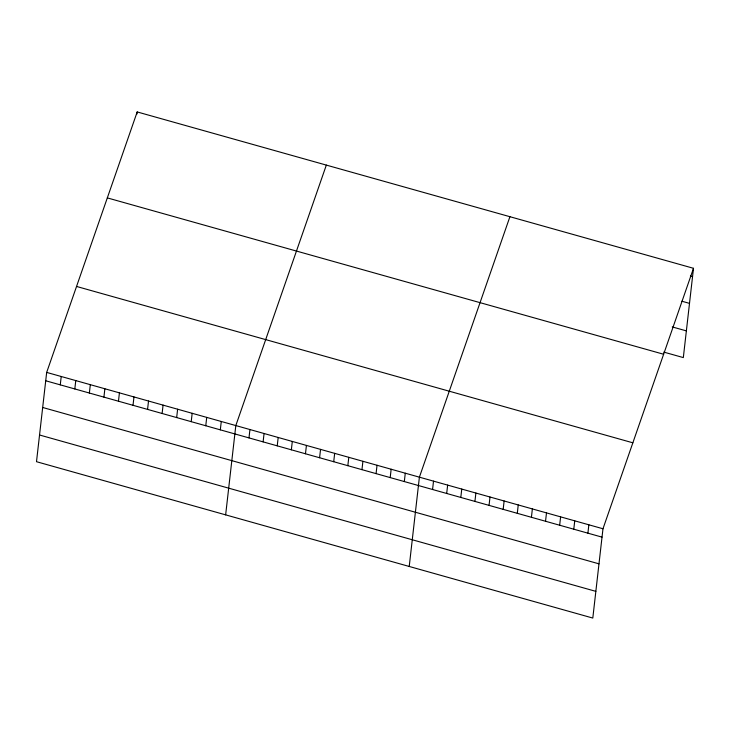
<?xml version="1.0" encoding="UTF-8"?>
<svg xmlns="http://www.w3.org/2000/svg" width="730" height="730" viewBox="0 0 730 730"><rect width="100%" height="100%" fill="white"/><g stroke="black" fill="none" stroke-linecap="round" stroke-linejoin="round"><path stroke-width="1.09" d="M46.674 372.409L36.5 461.698L592.806 618.064L602.98 528.766L693.5 268.302L137.194 111.936L46.674 372.409L602.98 528.766M60.271 384.865L61.22 376.498M74.816 388.953L75.774 380.585M89.37 393.041L90.319 384.673M103.915 397.129L104.874 388.762M136.957 114.026L137.194 111.936M118.47 401.217L119.419 392.859M133.015 405.305L133.973 396.947M147.57 409.402L148.518 401.035M162.115 413.49L163.073 405.123M176.669 417.578L177.618 409.211M191.214 421.666L192.172 413.299M205.769 425.754L206.718 417.387M220.314 429.842L221.272 421.484M225.643 514.869L235.817 425.572L326.337 165.099M248.985 437.9L249.943 429.541M263.11 441.869L264.059 433.51M277.227 445.838L278.185 437.48M291.352 449.808L292.301 441.449M305.469 453.777L306.427 445.419M319.594 457.746L320.543 449.388M333.72 461.716L334.668 453.357M347.836 465.685L348.794 457.327M361.961 469.655L362.91 461.296M376.078 473.624L377.036 465.265M390.203 477.593L391.152 469.235M404.32 481.563L405.278 473.204M409.229 566.462L419.394 477.174L509.923 216.7M432.571 489.502L433.52 481.143M446.687 493.471L447.645 485.103M460.812 497.44L461.762 489.073M474.929 501.41L475.887 493.042M489.054 505.379L490.003 497.011M503.171 509.348L504.129 500.981M517.296 513.318L518.245 504.95M531.422 517.287L532.371 508.92M545.538 521.256L546.496 512.889M559.664 525.226L560.613 516.858M573.78 529.195L574.738 520.828M587.905 533.165L588.855 524.797M693.5 268.302L683.326 357.59L663.771 352.097M690.37 276.049L692.551 276.661M681.902 301.234L689.503 303.37M672.248 326.921L686.373 330.882M107.319 197.894L663.625 354.251M76.55 286.452L632.855 442.809M45.725 380.768L602.022 537.134M42.678 407.477L598.983 563.843M39.539 434.998L595.844 591.355"/></g></svg>
